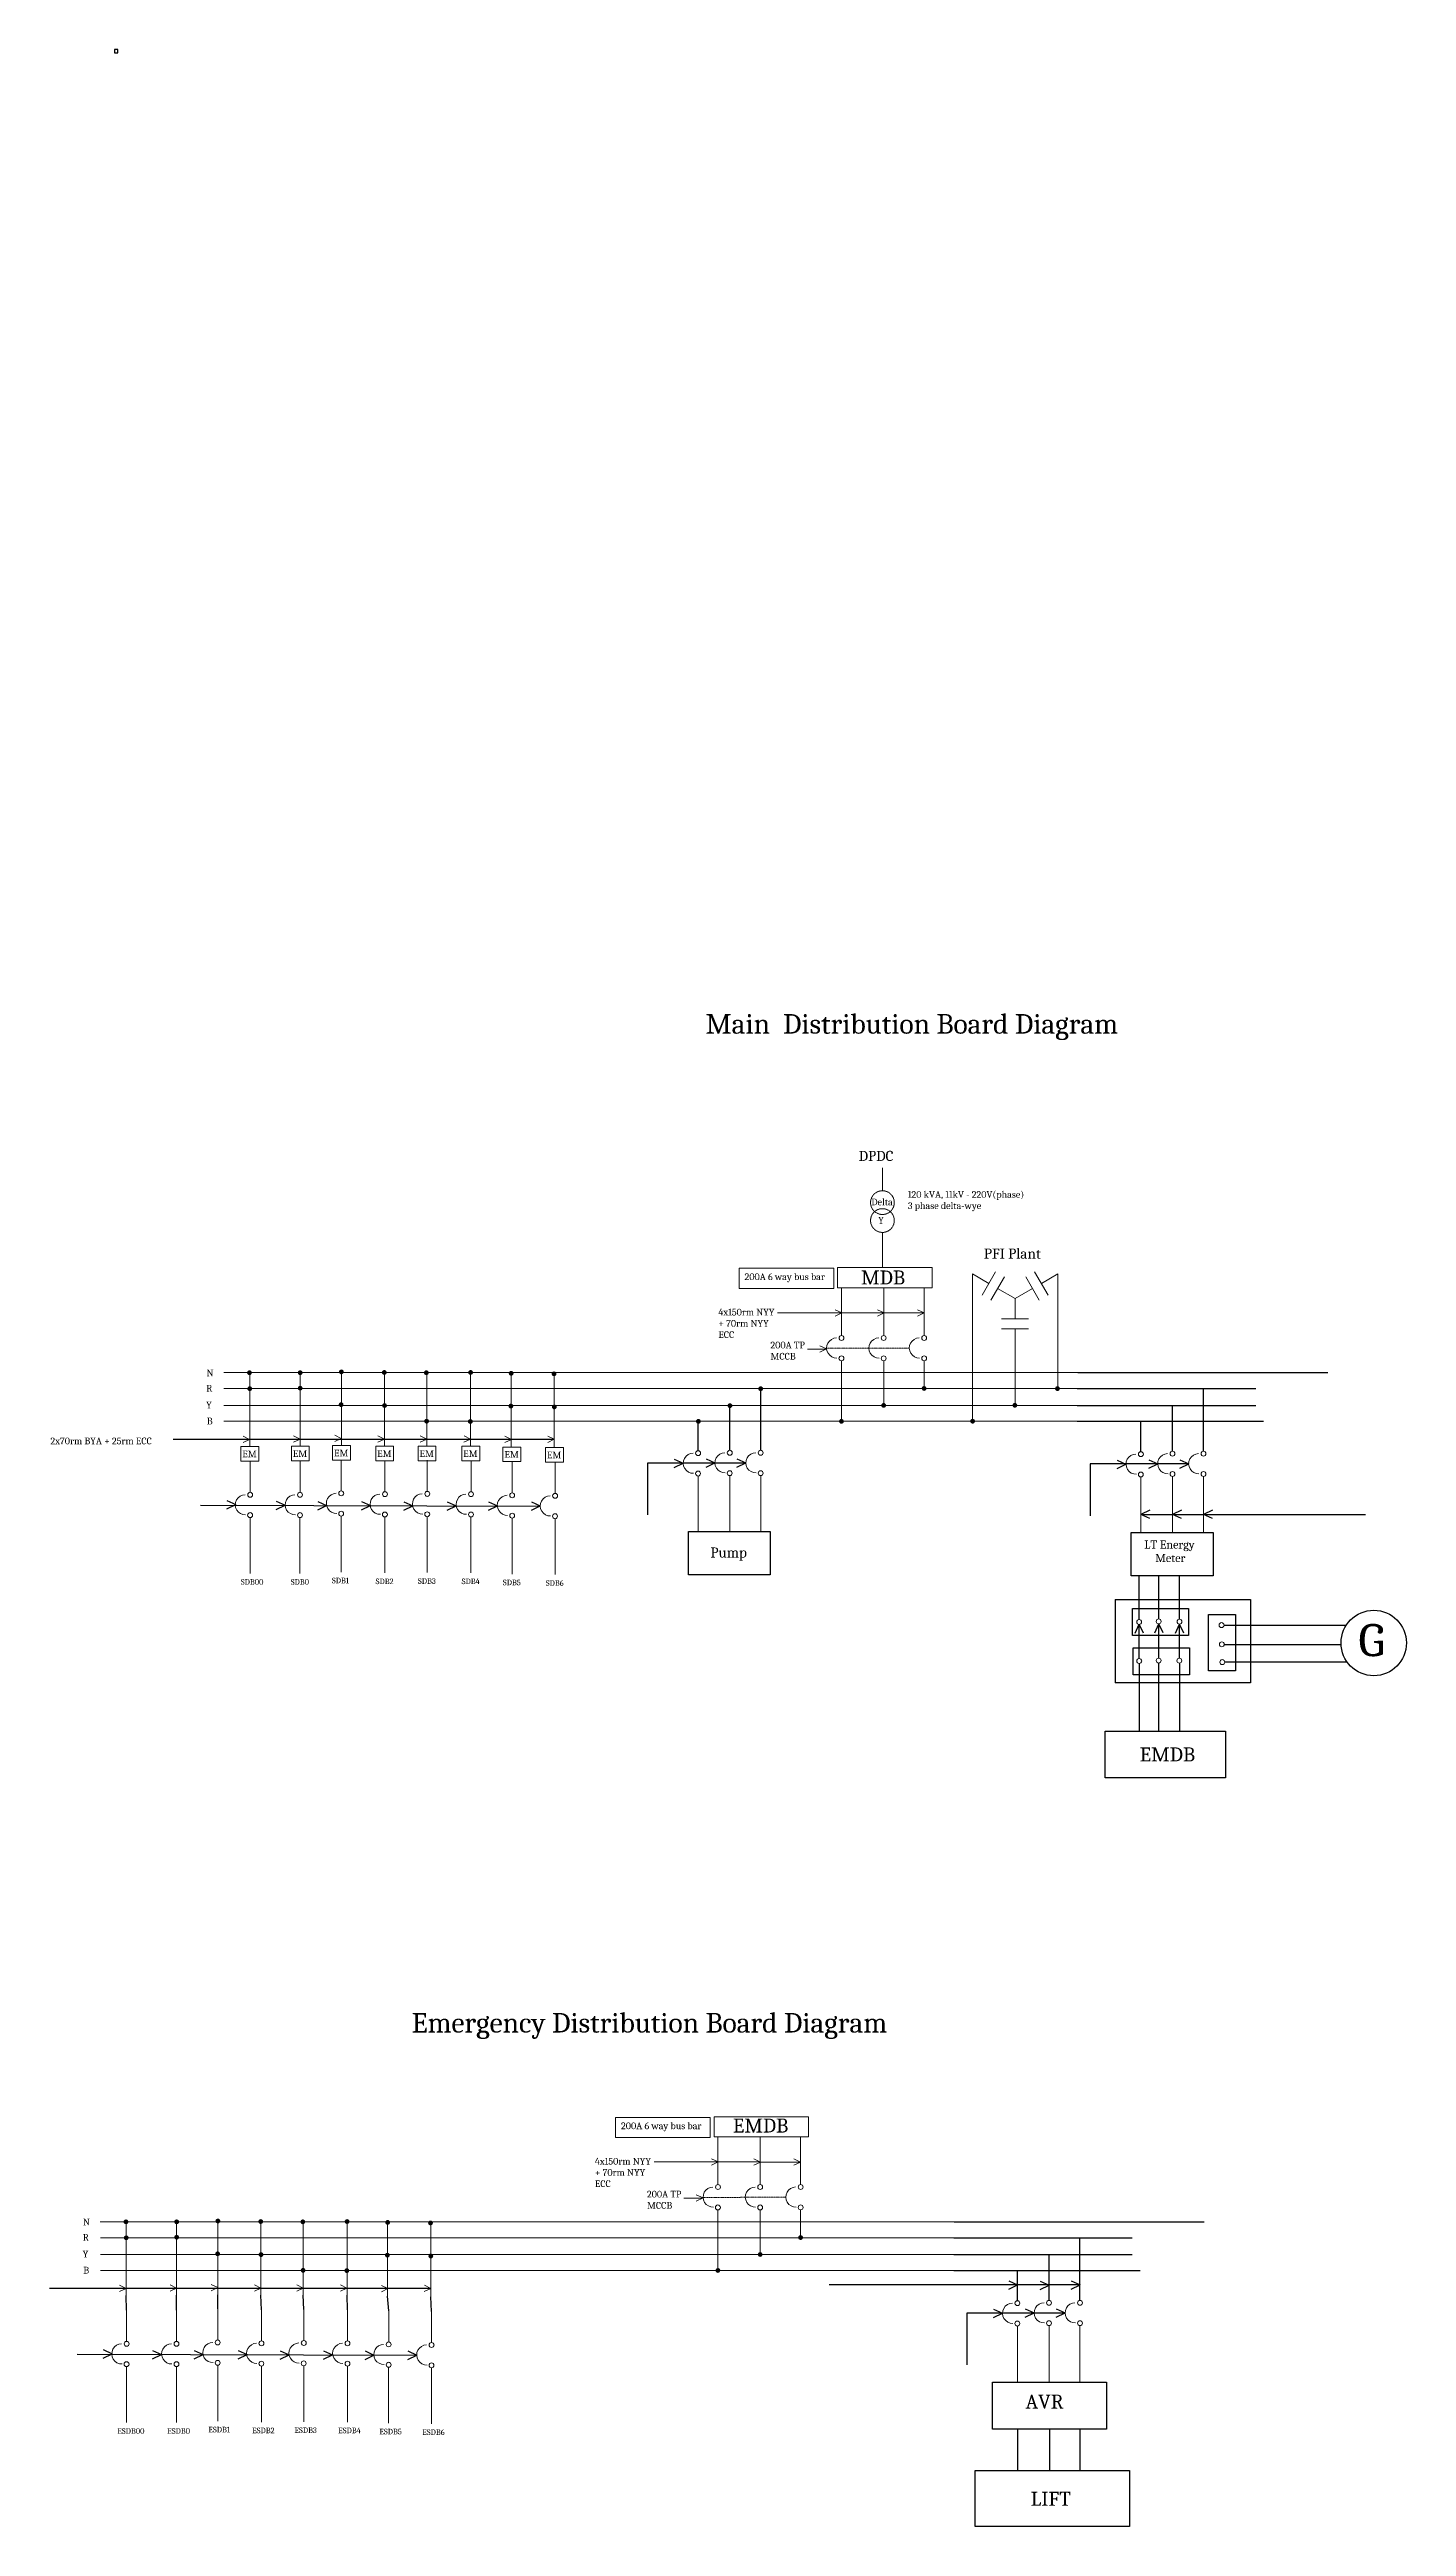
# Model space of a CAD drawing. Header units: inches. Extents: x -9560 to 22259, y -8480 to 5816.
# Drawn here: x 14997 to 22259, y -8379 to 4874 of the extents above; entities that cross this region are included whole.
import ezdxf

# ---------------------------------------------------------------- set-up
doc = ezdxf.new("R2010")
doc.units = ezdxf.units.IN
doc.header["$LTSCALE"] = 2
doc.linetypes.add('DASHED', pattern=[0.75, 0.5, -0.25])
doc.linetypes.add('HIDDEN', pattern=[0.375, 0.25, -0.125])
for name, color, linetype, lineweight in [('SBD', 2, 'Continuous', 0), ('switchboard', 2, 'Continuous', 0), ('switchboard_text', 2, 'Continuous', 0)]:
    doc.layers.add(name, color=color, linetype=linetype, lineweight=lineweight)
doc.layers.add('Text', color=1, linetype='Continuous')
doc.styles.get("Standard").update_dxf_attribs({"font": 'Cambria Math.ttf', "height": 10})

msp = doc.modelspace()

# ---------------------------------------------------------------- hatches: boundary and pattern name
at = {"layer": 'switchboard'}
h = msp.add_hatch(color=7, dxfattribs=at)
edge = h.paths.add_edge_path()
edge.add_arc((16067.2, -2206.2), 12.9, 0, 360)
h = msp.add_hatch(color=7, dxfattribs=at)
edge = h.paths.add_edge_path()
edge.add_arc((16338.7, -2206.2), 12.9, 0, 360)
h = msp.add_hatch(color=7, dxfattribs=at)
edge = h.paths.add_edge_path()
edge.add_arc((16559.2, -2201.7), 12.9, 0, 360)
h = msp.add_hatch(color=7, dxfattribs=at)
edge = h.paths.add_edge_path()
edge.add_arc((16788.7, -2204.7), 12.9, 0, 360)
h = msp.add_hatch(color=7, dxfattribs=at)
edge = h.paths.add_edge_path()
edge.add_arc((17013.7, -2206.2), 12.9, 0, 360)
h = msp.add_hatch(color=7, dxfattribs=at)
edge = h.paths.add_edge_path()
edge.add_arc((17250.7, -2204.7), 12.9, 0, 360)
h = msp.add_hatch(color=7, dxfattribs=at)
edge = h.paths.add_edge_path()
edge.add_arc((17467.7, -2209.2), 12.9, 0, 360)
h = msp.add_hatch(color=7, dxfattribs=at)
edge = h.paths.add_edge_path()
edge.add_arc((17697.2, -2212.2), 12.9, 0, 360)
h = msp.add_hatch(color=7, dxfattribs=at)
edge = h.paths.add_edge_path()
edge.add_arc((16068.7, -2291.7), 12.9, 0, 360)
h = msp.add_hatch(color=7, dxfattribs=at)
edge = h.paths.add_edge_path()
edge.add_arc((16338.7, -2288.7), 12.9, 0, 360)
h = msp.add_hatch(color=7, dxfattribs=at)
edge = h.paths.add_edge_path()
edge.add_arc((16557.7, -2377.2), 12.9, 0, 360)
h = msp.add_hatch(color=7, dxfattribs=at)
edge = h.paths.add_edge_path()
edge.add_arc((16790.2, -2381.7), 12.9, 0, 360)
h = msp.add_hatch(color=7, dxfattribs=at)
edge = h.paths.add_edge_path()
edge.add_arc((17466.2, -2384.7), 12.9, 0, 360)
h = msp.add_hatch(color=7, dxfattribs=at)
edge = h.paths.add_edge_path()
edge.add_arc((17698.7, -2389.2), 12.9, 0, 360)
h = msp.add_hatch(color=7, dxfattribs=at)
edge = h.paths.add_edge_path()
edge.add_arc((18638.7, -2382.5), 12.9, 0, 360)
h = msp.add_hatch(color=7, dxfattribs=at)
edge = h.paths.add_edge_path()
edge.add_arc((18803, -2291.6), 12.9, 0, 360)
h = msp.add_hatch(color=7, dxfattribs=at)
edge = h.paths.add_edge_path()
edge.add_arc((19461.3, -2381), 12.9, 0, 360)
h = msp.add_hatch(color=7, dxfattribs=at)
edge = h.paths.add_edge_path()
edge.add_arc((19677.6, -2290.3), 12.9, 0, 360)
h = msp.add_hatch(color=7, dxfattribs=at)
edge = h.paths.add_edge_path()
edge.add_arc((20163.4, -2380.3), 12.9, 0, 360)
h = msp.add_hatch(color=7, dxfattribs=at)
edge = h.paths.add_edge_path()
edge.add_arc((20391.2, -2291.1), 12.9, 0, 360)
h = msp.add_hatch(color=7, dxfattribs=at)
edge = h.paths.add_edge_path()
edge.add_arc((17015.2, -2465.7), 12.9, 0, 360)
h = msp.add_hatch(color=7, dxfattribs=at)
edge = h.paths.add_edge_path()
edge.add_arc((17249.2, -2467.2), 12.9, 0, 360)
h = msp.add_hatch(color=7, dxfattribs=at)
edge = h.paths.add_edge_path()
edge.add_arc((18469.7, -2466.5), 12.9, 0, 360)
h = msp.add_hatch(color=7, dxfattribs=at)
edge = h.paths.add_edge_path()
edge.add_arc((19235.2, -2466.4), 12.9, 0, 360)
h = msp.add_hatch(color=7, dxfattribs=at)
edge = h.paths.add_edge_path()
edge.add_arc((19937.2, -2465.7), 12.9, 0, 360)
h = msp.add_hatch(color=7, dxfattribs=at)
edge = h.paths.add_edge_path()
edge.add_arc((15406.2, -6749.4), 12.9, 0, 360)
h = msp.add_hatch(color=7, dxfattribs=at)
edge = h.paths.add_edge_path()
edge.add_arc((15677.7, -6749.4), 12.9, 0, 360)
h = msp.add_hatch(color=7, dxfattribs=at)
edge = h.paths.add_edge_path()
edge.add_arc((15898.2, -6744.9), 12.9, 0, 360)
h = msp.add_hatch(color=7, dxfattribs=at)
edge = h.paths.add_edge_path()
edge.add_arc((16127.7, -6747.9), 12.9, 0, 360)
h = msp.add_hatch(color=7, dxfattribs=at)
edge = h.paths.add_edge_path()
edge.add_arc((16352.7, -6749.4), 12.9, 0, 360)
h = msp.add_hatch(color=7, dxfattribs=at)
edge = h.paths.add_edge_path()
edge.add_arc((16589.7, -6747.9), 12.9, 0, 360)
h = msp.add_hatch(color=7, dxfattribs=at)
edge = h.paths.add_edge_path()
edge.add_arc((16806.7, -6752.4), 12.9, 0, 360)
h = msp.add_hatch(color=7, dxfattribs=at)
edge = h.paths.add_edge_path()
edge.add_arc((17036.2, -6755.4), 12.9, 0, 360)
h = msp.add_hatch(color=7, dxfattribs=at)
edge = h.paths.add_edge_path()
edge.add_arc((15407.7, -6834.9), 12.9, 0, 360)
h = msp.add_hatch(color=7, dxfattribs=at)
edge = h.paths.add_edge_path()
edge.add_arc((15677.7, -6831.9), 12.9, 0, 360)
h = msp.add_hatch(color=7, dxfattribs=at)
edge = h.paths.add_edge_path()
edge.add_arc((19016.6, -6833.5), 12.9, 0, 360)
h = msp.add_hatch(color=7, dxfattribs=at)
edge = h.paths.add_edge_path()
edge.add_arc((15896.7, -6920.4), 12.9, 0, 360)
h = msp.add_hatch(color=7, dxfattribs=at)
edge = h.paths.add_edge_path()
edge.add_arc((16129.2, -6924.9), 12.9, 0, 360)
h = msp.add_hatch(color=7, dxfattribs=at)
edge = h.paths.add_edge_path()
edge.add_arc((16354.2, -7008.9), 12.9, 0, 360)
h = msp.add_hatch(color=7, dxfattribs=at)
edge = h.paths.add_edge_path()
edge.add_arc((16588.2, -7010.4), 12.9, 0, 360)
h = msp.add_hatch(color=7, dxfattribs=at)
edge = h.paths.add_edge_path()
edge.add_arc((16805.2, -6927.9), 12.9, 0, 360)
h = msp.add_hatch(color=7, dxfattribs=at)
edge = h.paths.add_edge_path()
edge.add_arc((17037.7, -6932.4), 12.9, 0, 360)
h = msp.add_hatch(color=7, dxfattribs=at)
edge = h.paths.add_edge_path()
edge.add_arc((18574.1, -7009.6), 12.9, 0, 360)
h = msp.add_hatch(color=7, dxfattribs=at)
edge = h.paths.add_edge_path()
edge.add_arc((18800.3, -6924.1), 12.9, 0, 360)

# ---------------------------------------------------------------- linework, layer by layer
for p, q in [((15362.8, 4873.6), (15344.8, 4873.6)), ((15344.8, 4873.6), (15344.8, 4855.6)), ((15344.8, 4855.6), (15362.8, 4855.6)), ((15362.8, 4855.6), (15362.8, 4873.6))]:
    msp.add_line(p, q)
at = {"layer": 'SBD', "color": 7, "lineweight": 25, "ltscale": 10}
for p, q in [((20500.3, -2205.5), (21837.5, -2205.5)), ((19839.3, -6748.7), (21176.4, -6748.7))]:
    msp.add_line(p, q, dxfattribs=at)
at = {"layer": 'SBD', "lineweight": 25, "ltscale": 10}
for p, q in [((18637.5, -2621.4), (18637.5, -2382)), ((18803.1, -2621.4), (18803.1, -2291.1)), ((21172.8, -2626.3), (21172.8, -2296)), ((18468.2, -2623.7), (18468.2, -2466.1)), ((20837.9, -2628.6), (20837.9, -2471)), ((21007.2, -2626.3), (21007.2, -2386.9)), ((18723.6, -2689.5), (18196.8, -2689.5)), ((18196.8, -2689.5), (18196.8, -2967)), ((18340.4, -2669), (18388.3, -2690.6)), ((18340.4, -2713.8), (18388.3, -2690.6)), ((18510.6, -2667.5), (18558.5, -2689.1)), ((18510.6, -2712.3), (18558.5, -2689.1)), ((18675.9, -2667.5), (18723.8, -2689.1)), ((18675.9, -2712.3), (18723.8, -2689.1)), ((21093.3, -2694.4), (20566.5, -2694.4)), ((20566.5, -2694.4), (20566.5, -2971.9)), ((20710.1, -2673.9), (20758, -2695.5)), ((20710.1, -2718.7), (20758, -2695.5)), ((20880.3, -2672.4), (20928.2, -2694)), ((20880.3, -2717.2), (20928.2, -2694)), ((21045.6, -2672.4), (21093.5, -2694)), ((21045.6, -2717.2), (21093.5, -2694)), ((15805.3, -2914.1), (17623.3, -2920.1)), ((15945.6, -2890.1), (15993.4, -2911.7)), ((15945.6, -2934.9), (15993.4, -2911.7)), ((16209.6, -2894.1), (16257.5, -2915.7)), ((16209.6, -2938.9), (16257.5, -2915.7)), ((16432.4, -2895.1), (16480.3, -2916.7)), ((16667.2, -2895.1), (16715.1, -2916.7)), ((16893.3, -2896.2), (16941.2, -2917.8)), ((17125, -2896.2), (17172.8, -2917.8)), ((17346.7, -2897.3), (17394.6, -2918.9)), ((17576, -2897.3), (17623.8, -2918.9)), ((16432.4, -2939.9), (16480.3, -2916.7)), ((16667.2, -2939.9), (16715.1, -2916.7)), ((16893.3, -2941), (16941.2, -2917.8)), ((17125, -2941), (17172.8, -2917.8)), ((17346.7, -2942.1), (17394.6, -2918.9)), ((17576, -2942.1), (17623.8, -2918.9)), ((20885.6, -2942.1), (20837.7, -2965.3)), ((20837.7, -2965), (22039.9, -2965)), ((20885.6, -2986.9), (20837.7, -2965.3)), ((21055, -2941.5), (21007.1, -2964.8)), ((21055, -2986.4), (21007.1, -2964.8)), ((21220.6, -2941.6), (21172.7, -2964.8)), ((21220.6, -2986.4), (21172.7, -2964.8)), ((20828.5, -3527), (20828.5, -3293.1)), ((20933.7, -3523.6), (20933.7, -3293.1)), ((21043.9, -3525.2), (21043.9, -3293.1)), ((20700.5, -3419.5), (20700.5, -3865.9)), ((20807.5, -3599.1), (20829.1, -3551.3)), ((20852.3, -3599.1), (20829.1, -3551.3)), ((20829.1, -3735.7), (20829.1, -3553.2)), ((20912, -3597.2), (20933.6, -3549.3)), ((20956.8, -3597.2), (20933.6, -3549.3)), ((20933.6, -3733.4), (20933.6, -3549.8)), ((21023, -3599.1), (21044.6, -3551.2)), ((21067.8, -3599.1), (21044.6, -3551.2)), ((21044.6, -3734.2), (21044.6, -3551.4)), ((21282.7, -3556.4), (21937.3, -3556.4)), ((21284, -3659.6), (21908.9, -3659.6)), ((20828.5, -3761.9), (20828.5, -4124.7)), ((20932.4, -3759.6), (20932.4, -4124.7)), ((21043.7, -3760.3), (21043.7, -4124.7)), ((21286.3, -3753.4), (21941, -3753.4)), ((20511.8, -7169.5), (20511.8, -6839.1)), ((20176.9, -7171.8), (20176.9, -7014.2)), ((20346.2, -7169.5), (20346.2, -6930)), ((15409.8, -7222.5), (15407.3, -7144.1)), ((15676.8, -7222.5), (15677.4, -7142.6)), ((15897.3, -7215), (15897.3, -7139.6)), ((16131.3, -7219.5), (16128.9, -7142.6)), ((16128.9, -7142.6), (16128.9, -7142.6)), ((16357.8, -7218), (16355.4, -7142.6)), ((16591.8, -7219.5), (16589.4, -7142.6)), ((16812.3, -7225.5), (16806.4, -7147.1)), ((17041.8, -7228.5), (17037.4, -7150.1)), ((20512.8, -7087.4), (19169, -7087.4)), ((20130.4, -7065.8), (20178.3, -7087.4)), ((20130.4, -7110.6), (20178.3, -7087.4)), ((20298.5, -7066.3), (20346.3, -7087.9)), ((20298.5, -7111.1), (20346.3, -7087.9)), ((20465.3, -7065.6), (20513.2, -7087.2)), ((20465.3, -7110.4), (20513.2, -7087.2)), ((20432.3, -7237.6), (19905.5, -7237.6)), ((19905.5, -7237.6), (19905.5, -7515.1)), ((20049.1, -7217.1), (20097, -7238.7)), ((20049.1, -7261.9), (20097, -7238.7)), ((20219.3, -7215.5), (20267.2, -7237.1)), ((20219.3, -7260.4), (20267.2, -7237.1)), ((20384.6, -7215.5), (20432.5, -7237.1)), ((20384.6, -7260.4), (20432.5, -7237.1)), ((15144.3, -7457.3), (16962.3, -7463.3)), ((15284.5, -7433.3), (15332.4, -7454.9)), ((15284.5, -7478.1), (15332.4, -7454.9)), ((15548.6, -7437.2), (15596.4, -7458.8)), ((15548.6, -7482), (15596.4, -7458.8)), ((15771.4, -7438.3), (15819.3, -7459.9)), ((15771.4, -7483.1), (15819.3, -7459.9)), ((16006.2, -7438.3), (16054.1, -7459.9)), ((16006.2, -7483.1), (16054.1, -7459.9)), ((16232.3, -7439.4), (16280.1, -7461)), ((16232.3, -7484.2), (16280.1, -7461)), ((16463.9, -7439.3), (16511.8, -7460.9)), ((16463.9, -7484.1), (16511.8, -7460.9)), ((16685.7, -7440.4), (16733.5, -7462)), ((16685.7, -7485.2), (16733.5, -7462)), ((16914.9, -7440.4), (16962.8, -7462)), ((16914.9, -7485.2), (16962.8, -7462)), ((20176.7, -7858.3), (20176.7, -8079.5)), ((20349.1, -7858.3), (20349.1, -8079.5)), ((20511.7, -7858.3), (20511.7, -8079.5))]:
    msp.add_line(p, q, dxfattribs=at)
at = {"layer": 'SBD', "color": 1, "lineweight": 25, "ltscale": 10}
for p, q in [((20497.3, -2291.1), (21452.8, -2291.1)), ((19836.3, -6834.2), (20791.7, -6834.2))]:
    msp.add_line(p, q, dxfattribs=at)
at = {"layer": 'SBD', "color": 2, "lineweight": 25, "ltscale": 10}
for p, q in [((20497.3, -2382), (21452.8, -2382)), ((19836.3, -6925.1), (20791.7, -6925.1))]:
    msp.add_line(p, q, dxfattribs=at)
at = {"layer": 'SBD', "color": 5, "lineweight": 25, "ltscale": 10}
for p, q in [((20497.3, -2466.1), (21494.6, -2466.1)), ((19836.3, -7009.3), (20833.6, -7009.3))]:
    msp.add_line(p, q, dxfattribs=at)
at = {"layer": 'SBD', "lineweight": 25, "ltscale": 10}
for points in [[(18416.8, -3055.9), (18854.4, -3055.9), (18854.4, -3288.2), (18416.8, -3288.2)], [(20786.6, -3060.8), (21224.2, -3060.8), (21224.2, -3293.1), (20786.6, -3293.1)], [(20792.4, -3467.5), (21093.4, -3467.5), (21093.4, -3611.8), (20792.4, -3611.8)], [(21199.3, -3801.4), (21199.3, -3500.4), (21343.6, -3500.4), (21343.6, -3801.4)], [(20796.5, -3677.8), (21097.5, -3677.8), (21097.5, -3822), (20796.5, -3822)], [(20646.5, -4124.7), (21291.2, -4124.7), (21291.2, -4374.2), (20646.5, -4374.2)], [(20044.3, -7607.6), (20653.9, -7607.6), (20653.9, -7858.3), (20044.3, -7858.3)], [(19950.9, -8079.5), (20776.9, -8079.5), (20776.9, -8379.4), (19950.9, -8379.4)]]:
    msp.add_lwpolyline(points, close=True, dxfattribs=at)
msp.add_lwpolyline([(20700.5, -3419.5), (21424.9, -3419.5), (21424.9, -3865.9), (20700.5, -3865.9)], dxfattribs=at)
msp.add_circle((22083.9, -3652.2), 175.1, dxfattribs=at)
at = {"layer": 'switchboard'}
for p, q in [((19454.6, -1232.5), (19454.6, -1109.8)), ((19454.6, -1455.4), (19454.6, -1643.6)), ((18688, -1755.5), (18688, -1647.3)), ((18688, -1647.3), (19193.7, -1647.3)), ((19193.7, -1647.3), (19193.7, -1755.5)), ((19215, -1751.7), (19215, -1643.6)), ((19215, -1643.6), (19720.7, -1643.6)), ((19720.7, -1643.6), (19720.7, -1751.7)), ((19935.8, -1677.2), (20024.4, -1728.4)), ((19935.8, -1677.2), (19935.8, -2466.1)), ((20060.4, -1666), (19988.4, -1790.7)), ((20107.1, -1693), (20035.1, -1817.7)), ((20294.2, -1817.7), (20222.2, -1693)), ((20341, -1790.7), (20269, -1666)), ((20393.6, -1677.2), (20305, -1728.4)), ((20393.6, -1677.2), (20393.6, -2291.1)), ((18688, -1755.5), (19193.7, -1755.5)), ((19215, -1751.7), (19720.7, -1751.7)), ((19235.4, -2007.1), (19235.4, -1751.7)), ((19461.4, -2007.1), (19461.4, -1751.7)), ((19678, -2007.1), (19678, -1751.7)), ((20071.1, -1755.4), (20164.7, -1809.4)), ((20258.2, -1755.4), (20164.7, -1809.4)), ((20164.7, -1917.4), (20164.7, -1809.4)), ((20092.7, -1917.4), (20236.7, -1917.4)), ((20092.7, -1971.4), (20236.7, -1971.4)), ((20164.7, -2382), (20164.7, -1971.4)), ((16068.4, -2600.9), (16068.4, -2205.5)), ((16338.4, -2599.4), (16338.4, -2204)), ((16558.9, -2596.4), (16558.9, -2201)), ((16789.9, -2599.4), (16789.9, -2204)), ((17016.4, -2599.4), (17016.4, -2204)), ((17250.4, -2599.4), (17250.4, -2204)), ((17467.4, -2603.9), (17467.4, -2208.5)), ((17698.4, -2606.9), (17698.4, -2211.5)), ((19235.2, -2142.2), (19235.2, -2466.1)), ((19461.3, -2142.2), (19461.3, -2382)), ((19677.8, -2142.2), (19677.8, -2291.1)), ((15930.9, -2382), (20497.3, -2382)), ((16814.5, -2466.1), (15930.9, -2466.1)), ((16070.8, -2846), (16070.8, -2679.4)), ((16337.8, -2846), (16337.8, -2679.4)), ((16558.3, -2838.5), (16558.3, -2671.9)), ((16792.3, -2843), (16792.3, -2676.4)), ((17018.8, -2841.5), (17018.8, -2674.9)), ((17252.8, -2843), (17252.8, -2676.4)), ((17473.3, -2849), (17473.3, -2682.4)), ((17702.8, -2852), (17702.8, -2685.4)), ((18468, -2758.8), (18468, -3055.9)), ((18637.4, -2756.5), (18637.4, -3055.9)), ((18803, -2756.5), (18803, -3055.9)), ((20837.7, -2763.7), (20837.7, -3060.8)), ((21007.1, -2761.4), (21007.1, -3060.8)), ((21172.7, -2761.4), (21172.7, -3060.8)), ((16070.6, -2981.1), (16070.6, -3280.5)), ((16337.6, -2981.1), (16337.6, -3280.5)), ((16558.1, -2973.6), (16558.1, -3273)), ((16792.1, -2978.1), (16792.1, -3277.5)), ((17018.6, -2976.6), (17018.6, -3276)), ((17252.6, -2978.1), (17252.6, -3277.5)), ((17473.1, -2984.1), (17473.1, -3283.5)), ((17702.6, -2987.1), (17702.6, -3286.5)), ((18026.9, -6298.6), (18026.9, -6190.5)), ((18026.9, -6190.5), (18532.7, -6190.5)), ((18532.7, -6190.5), (18532.7, -6298.6)), ((18554, -6294.9), (18554, -6186.8)), ((18554, -6186.8), (19059.7, -6186.8)), ((19059.7, -6186.8), (19059.7, -6294.9)), ((18026.9, -6298.6), (18532.7, -6298.6)), ((18554, -6294.9), (19059.7, -6294.9)), ((18574.4, -6550.3), (18574.4, -6294.9)), ((18800.4, -6550.3), (18800.4, -6294.9)), ((19016.9, -6550.2), (19016.9, -6294.8)), ((15407.3, -7144.1), (15407.3, -6748.7)), ((15677.4, -7142.6), (15677.4, -6747.2)), ((15897.9, -7139.6), (15897.9, -6744.2)), ((16128.9, -7142.6), (16128.9, -6747.2)), ((16355.4, -7142.6), (16355.4, -6747.2)), ((16589.4, -7142.6), (16589.4, -6747.2)), ((16806.4, -7147.1), (16806.4, -6751.7)), ((17037.4, -7150.1), (17037.4, -6754.7)), ((18574.2, -6685.4), (18574.2, -7009.3)), ((18800.3, -6685.4), (18800.3, -6925.1)), ((19016.8, -6685.3), (19016.8, -6834.2)), ((15269.9, -6925.1), (19836.3, -6925.1)), ((16153.4, -7009.3), (15269.9, -7009.3)), ((15409.8, -7389.2), (15409.8, -7222.5)), ((15676.8, -7389.2), (15676.8, -7222.5)), ((15897.3, -7381.7), (15897.3, -7215)), ((16131.3, -7386.2), (16131.3, -7219.5)), ((16357.8, -7384.7), (16357.8, -7218)), ((16591.8, -7386.2), (16591.8, -7219.5)), ((16812.3, -7392.2), (16812.3, -7225.5)), ((17041.8, -7395.2), (17041.8, -7228.5)), ((20176.7, -7306.9), (20176.7, -7604)), ((20346.1, -7304.6), (20346.1, -7604)), ((20511.7, -7304.6), (20511.7, -7604)), ((15409.6, -7524.3), (15409.6, -7823.7)), ((15676.6, -7524.3), (15676.6, -7823.7)), ((15897.1, -7516.8), (15897.1, -7816.2)), ((16131.1, -7521.3), (16131.1, -7820.7)), ((16357.6, -7519.8), (16357.6, -7819.2)), ((16591.6, -7521.3), (16591.6, -7820.7)), ((16812.1, -7527.3), (16812.1, -7826.7)), ((17041.6, -7530.3), (17041.6, -7829.7))]:
    msp.add_line(p, q, dxfattribs=at)
at = {"layer": 'switchboard', "color": 7}
for p, q in [((19462.7, -1886.2), (18893.5, -1886.2)), ((19236.9, -1886), (19201, -1869.8)), ((19236.9, -1886), (19201, -1903.4)), ((19463.3, -1886.2), (19427.4, -1870)), ((19463.3, -1886.2), (19427.4, -1903.7)), ((19463.3, -1886.2), (19678, -1886.2)), ((19678, -1886.2), (19642.1, -1870)), ((19678, -1886.2), (19642.1, -1903.7)), ((19155.6, -2079.8), (19052.9, -2079.8)), ((19155.6, -2078.7), (19119.7, -2062.5)), ((19155.6, -2078.7), (19119.7, -2096.1)), ((15929.7, -2205.5), (20500.3, -2205.5)), ((16067.8, -2562.8), (16033.3, -2579.1)), ((16067.8, -2562.8), (16033.5, -2545.4)), ((16337.8, -2561.3), (16303.3, -2577.6)), ((16337.8, -2561.3), (16303.6, -2543.9)), ((16558.3, -2558.3), (16523.8, -2574.6)), ((16558.3, -2558.3), (16524.1, -2540.9)), ((16789.3, -2561.3), (16754.8, -2577.6)), ((16789.3, -2561.3), (16755.1, -2543.9)), ((17015.8, -2561.3), (16981.3, -2577.6)), ((17015.8, -2561.3), (16981.6, -2543.9)), ((17249.8, -2561.3), (17215.3, -2577.6)), ((17249.8, -2561.3), (17215.6, -2543.9)), ((17468.8, -2563.6), (17434.3, -2579.9)), ((17468.8, -2563.6), (17434.5, -2546.2)), ((17698.5, -2562.5), (17664, -2578.9)), ((17698.5, -2562.5), (17664.2, -2545.2)), ((18801.7, -6429.3), (18232.5, -6429.3)), ((18575.8, -6429.1), (18539.9, -6412.9)), ((18575.8, -6429.1), (18539.9, -6446.5)), ((18802.3, -6429.4), (18766.4, -6413.2)), ((18802.3, -6429.4), (18766.4, -6446.8)), ((18802.3, -6429.4), (19016.9, -6429.4)), ((19016.9, -6429.4), (18981, -6413.2)), ((19016.9, -6429.4), (18981, -6446.8)), ((18494.6, -6623), (18391.8, -6623)), ((18494.5, -6621.9), (18458.6, -6605.7)), ((18494.5, -6621.9), (18458.6, -6639.3)), ((15268.7, -6748.7), (19839.3, -6748.7)), ((15406.7, -7105.9), (15372.3, -7122.3)), ((15406.7, -7105.9), (15372.5, -7088.6)), ((15676.8, -7104.4), (15642.3, -7120.8)), ((15676.8, -7104.4), (15642.6, -7087.1)), ((15897.3, -7101.4), (15862.8, -7117.8)), ((15897.3, -7101.4), (15863.1, -7084.1)), ((16128.3, -7104.4), (16093.8, -7120.8)), ((16128.3, -7104.4), (16094.1, -7087.1)), ((16354.8, -7104.4), (16320.3, -7120.8)), ((16354.8, -7104.4), (16320.6, -7087.1)), ((16588.8, -7104.4), (16554.3, -7120.8)), ((16588.8, -7104.4), (16554.6, -7087.1)), ((16807.7, -7106.7), (16773.3, -7123.1)), ((16807.7, -7106.7), (16773.5, -7089.4)), ((17037.5, -7105.7), (17003, -7122.1)), ((17037.5, -7105.7), (17003.2, -7088.4))]:
    msp.add_line(p, q, dxfattribs=at)
at = {"layer": 'switchboard', "linetype": 'DASHED'}
for p, q in [((19155.9, -2075.2), (19598.5, -2075.1)), ((18494.9, -6618.4), (18937.4, -6618.3))]:
    msp.add_line(p, q, dxfattribs=at)
at = {"layer": 'switchboard', "color": 1}
for p, q in [((15930.9, -2291.1), (20497.3, -2291.1)), ((15269.9, -6834.2), (19836.3, -6834.2))]:
    msp.add_line(p, q, dxfattribs=at)
at = {"layer": 'switchboard', "color": 5}
for p, q in [((15930.9, -2466.1), (20497.3, -2466.1)), ((15269.9, -7009.3), (19836.3, -7009.3))]:
    msp.add_line(p, q, dxfattribs=at)
at = {"layer": 'switchboard'}
for points in [[(16021.2, -2600.9), (16117.2, -2600.9), (16117.2, -2678.9), (16021.2, -2678.9)], [(16291.3, -2599.4), (16387.3, -2599.4), (16387.3, -2677.4), (16291.3, -2677.4)], [(16511.8, -2596.4), (16607.8, -2596.4), (16607.8, -2674.4), (16511.8, -2674.4)], [(16742.8, -2599.4), (16838.8, -2599.4), (16838.8, -2677.4), (16742.8, -2677.4)], [(16969.3, -2599.4), (17065.3, -2599.4), (17065.3, -2677.4), (16969.3, -2677.4)], [(17203.3, -2599.4), (17299.3, -2599.4), (17299.3, -2677.4), (17203.3, -2677.4)], [(17423.8, -2603.9), (17519.8, -2603.9), (17519.8, -2681.9), (17423.8, -2681.9)], [(17651.2, -2606.9), (17747.2, -2606.9), (17747.2, -2684.9), (17651.2, -2684.9)]]:
    msp.add_lwpolyline(points, close=True, dxfattribs=at)
at = {"layer": 'switchboard', "linetype": 'HIDDEN'}
for centre in [(19454.6, -1296), (19454.6, -1391.9)]:
    msp.add_circle(centre, 63.5, dxfattribs=at)
at = {"layer": 'switchboard'}
for centre in [(19235.2, -2129.1), (19235.4, -2020.2), (19461.3, -2129.1), (19461.4, -2020.2), (19677.8, -2129.1), (19678, -2020.2), (18468.2, -2636.8), (18637.5, -2634.5), (18803.1, -2634.5), (20837.9, -2641.7), (21007.2, -2639.4), (21172.8, -2639.4), (18468, -2745.7), (18637.4, -2743.4), (18803, -2743.4), (20837.7, -2750.6), (21007.1, -2748.3), (21172.7, -2748.3), (16070.8, -2859.1), (16337.8, -2859.1), (16558.3, -2851.6), (16792.3, -2856.1), (17018.8, -2854.6), (17252.8, -2856.1), (17473.3, -2862.1), (17702.8, -2865.1), (16070.6, -2968), (16337.6, -2968), (16558.1, -2960.5), (16792.1, -2965), (17018.6, -2963.5), (17252.6, -2965), (17473.1, -2971), (17702.6, -2974), (20828.7, -3540.1), (20932.7, -3536.7), (21044.5, -3538.3), (21269.6, -3556.6), (21270.9, -3659.3), (20828.9, -3748.8), (20932.8, -3746.5), (21043.6, -3747.2), (21273.3, -3754.6), (18574.4, -6563.4), (18800.4, -6563.4), (19016.9, -6563.3), (18574.2, -6672.3), (18800.3, -6672.3), (19016.8, -6672.2), (20176.7, -7293.8), (20176.9, -7184.9), (20346.1, -7291.5), (20346.2, -7182.6), (20511.7, -7291.5), (20511.8, -7182.6), (15409.8, -7402.3), (15676.8, -7402.3), (15897.3, -7394.8), (16131.3, -7399.3), (16357.8, -7397.8), (16591.8, -7399.3), (16812.3, -7405.3), (17041.8, -7408.3), (15409.6, -7511.2), (15676.6, -7511.2), (15897.1, -7503.7), (16131.1, -7508.2), (16357.6, -7506.7), (16591.6, -7508.2), (16812.1, -7514.2), (17041.6, -7517.2)]:
    msp.add_circle(centre, 13.1, dxfattribs=at)
for centre in [(19209.8, -2073.9), (19435.9, -2073.9), (19652.4, -2073.9), (18442.6, -2690.5), (18612, -2688.2), (18777.6, -2688.2), (20812.3, -2695.4), (20981.7, -2693.1), (21147.3, -2693.1), (16045.2, -2912.8), (16312.2, -2912.8), (16532.7, -2905.3), (16766.7, -2909.8), (16993.2, -2908.3), (17227.2, -2909.8), (17447.7, -2915.8), (17677.2, -2918.8), (18548.8, -6617.1), (18774.9, -6617.1), (18991.4, -6617), (20151.3, -7238.6), (20320.7, -7236.3), (20486.3, -7236.3), (15384.2, -7456), (15651.2, -7456), (15871.7, -7448.5), (16105.7, -7453), (16332.2, -7451.5), (16566.2, -7453), (16786.7, -7459), (17016.2, -7462)]:
    msp.add_arc(centre, 54, 91.3607, 271.3607, dxfattribs=at)
at = {"layer": 'Text', "color": 7}
for p, q in [((17698.4, -2562.8), (15658.3, -2562.8)), ((17037.4, -7105.9), (14997.3, -7105.9))]:
    msp.add_line(p, q, dxfattribs=at)

# ---------------------------------------------------------------- texts
at = {"layer": 'switchboard_text', "attachment_point": 1}
for s, insert, char_height, width in [('Main  Distribution Board Diagram', (18507.9, -287), 105, 2319.622), ('DPDC', (19327.1, -1019.1), 54, 398.678), ('{\\C7;Delta}', (19394.9, -1274.4), 36, 324.151), ('120 kVA, 11kV - 220V(phase)\\P3 phase delta-wye ', (19590.5, -1234.3), 36, 663.789), ('{\\C7;Y}', (19432, -1372.1), 36, 324.151), ('PFI Plant', (19997.6, -1541.7), 54, 398.678), ('200A 6 way bus bar', (18716.6, -1674.5), 36, 517.27), ('MDB', (19340.1, -1659.1), 75, 120.168), ('{\\C7;4x150rm NYY + 70rm NYY ECC}', (18576.5, -1864), 36, 324.151), ('{\\C7;200A TP\\PMCCB}', (18855.2, -2040), 36, 324.151), ('{\\C7;N}', (15837.4, -2189.4), 36, 324.151), ('{\\C7;Y}', (15835.7, -2360.8), 36, 324.151), ('{\\C7;R}', (15835.7, -2271.5), 36, 324.151), ('{\\C7;B}', (15838.9, -2446.7), 36, 324.151), ('{\\C7;2x70rm BYA + 25rm ECC}', (15001.9, -2553.1), 36, 598.507), ('{\\C7;EM}', (16028.9, -2622.4), 36, 115.34), ('{\\C7;EM}', (16299, -2620.9), 36, 115.34), ('{\\C7;EM}', (16519.5, -2617.9), 36, 115.34), ('{\\C7;EM}', (16750.5, -2620.9), 36, 115.34), ('{\\C7;EM}', (16977, -2620.9), 36, 115.34), ('{\\C7;EM}', (17211, -2620.9), 36, 115.34), ('{\\C7;EM}', (17431.5, -2625.4), 36, 115.34), ('{\\C7;EM}', (17659, -2628.4), 36, 115.34), ('   Pump', (18480.7, -3141.2), 54, 248.343), ('{\\H2x;  LT Energy     ^IMeter     }', (20827.7, -3103.8), 21.6, 309.631), ('SDB00', (16020.9, -3310.4), 30, 120.168), ('SDB0', (16287.9, -3310.4), 30, 120.168), ('SDB1', (16508.4, -3302.9), 30, 120.168), ('SDB2', (16742.4, -3307.4), 30, 120.168), ('SDB3', (16968.9, -3305.9), 30, 120.168), ('SDB4', (17202.9, -3307.4), 30, 120.168), ('SDB5', (17423.4, -3313.4), 30, 120.168), ('SDB6', (17652.9, -3316.4), 30, 120.168), ('   G', (21832.2, -3551), 172.23, 792.058), ('EMDB', (20831.6, -4210.9), 75, 120.168), ('       Emergency Distribution Board Diagram', (16693, -5631.8), 105, 3588.692), ('200A 6 way bus bar', (18055.6, -6217.7), 36, 517.27), ('EMDB', (18654.4, -6196.7), 75, 120.168), ('{\\C7;4x150rm NYY + 70rm NYY ECC}', (17915.5, -6407.2), 36, 324.151), ('{\\C7;200A TP\\PMCCB}', (18194.2, -6583.1), 36, 324.151), ('{\\C7;N}', (15176.4, -6732.5), 36, 324.151), ('{\\C7;R}', (15174.7, -6814.7), 36, 324.151), ('{\\C7;Y}', (15174.7, -6904), 36, 324.151), ('{\\C7;B}', (15177.9, -6989.9), 36, 324.151), ('AVR', (20220.4, -7674), 75, 120.168), ('ESDB00', (15359.9, -7853.6), 30, 120.168), ('ESDB0', (15626.9, -7853.6), 30, 120.168), ('ESDB1', (15847.4, -7846.1), 30, 120.168), ('ESDB2', (16081.4, -7850.6), 30, 120.168), ('ESDB3', (16307.9, -7849.1), 30, 120.168), ('ESDB4', (16541.9, -7850.6), 30, 120.168), ('ESDB5', (16762.4, -7856.6), 30, 120.168), ('ESDB6', (16991.9, -7859.6), 30, 120.168), ('LIFT', (20248.3, -8193.8), 75, 120.168)]:
    msp.add_mtext(s, dxfattribs=dict(at, insert=insert, char_height=char_height, width=width))

doc.saveas('drawing.dxf')
